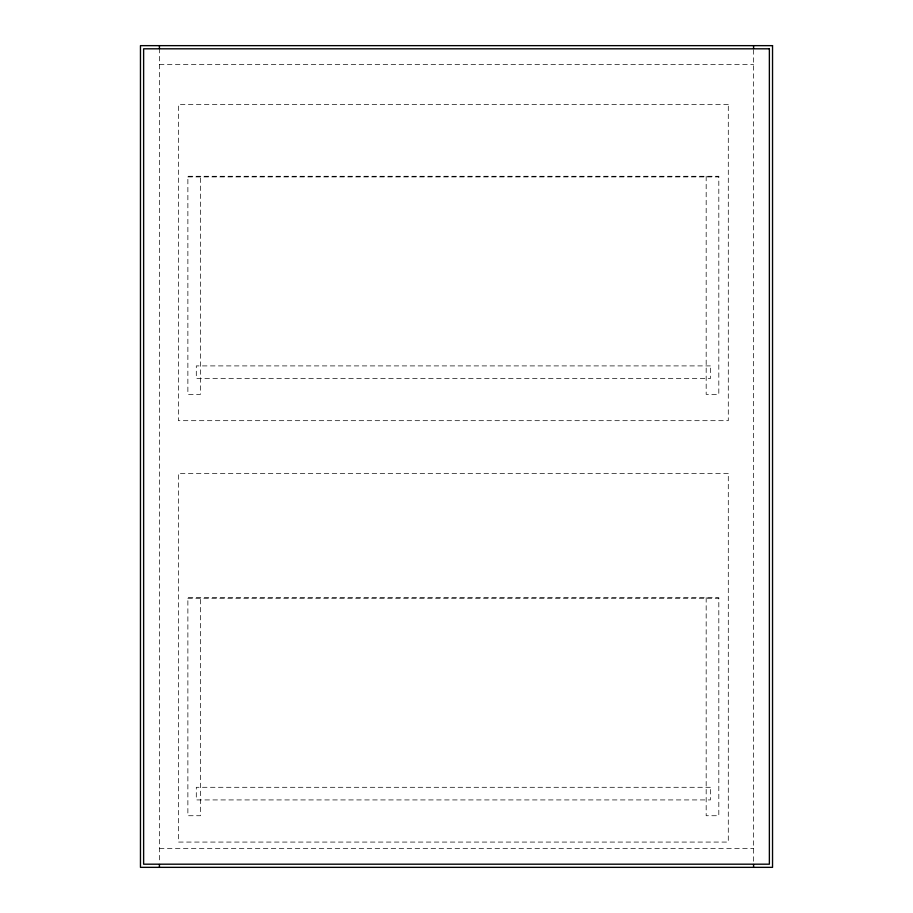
<?xml version="1.0" encoding="UTF-8"?>
<svg xmlns="http://www.w3.org/2000/svg" width="913" height="913" viewBox="0 0 913 913"><rect width="100%" height="100%" fill="white"/><g stroke="black" fill="none" stroke-linecap="round" stroke-linejoin="round"><path stroke-width="0.68" stroke-dasharray="4.57 3.42" d="M159.421 64.618L753.579 64.618M187.873 176.917L718.816 176.917M187.873 598.3L718.816 598.3M159.421 848.382L753.579 848.382M753.579 49.713L753.579 863.287M706.171 176.277L706.171 394.348L718.816 394.348L718.816 176.277L187.873 176.277L187.873 394.348L200.506 394.348L200.506 176.277M706.171 597.661L706.171 815.731L718.816 815.731L718.816 597.661L187.873 597.661L187.873 815.731L200.506 815.731L200.506 597.661M159.421 48.355L159.421 863.287M728.289 104.641L178.389 104.641L178.389 420.688L728.289 420.688L728.289 104.641M710.382 365.908L196.295 365.908L196.295 378.541L710.382 378.541L710.382 365.908M728.289 473.356L178.389 473.356L178.389 842.071L728.289 842.071L728.289 473.356M710.382 787.291L196.295 787.291L196.295 799.925L710.382 799.925L710.382 787.291"/><path stroke-width="1.37" d="M753.579 45.65L753.579 48.503M753.579 864.497L753.579 867.35M159.421 45.65L159.421 48.503M159.421 864.497L159.421 867.35M772.535 45.65L140.465 45.65L140.465 867.35L772.535 867.35L772.535 45.65M769.374 48.811L143.626 48.811L143.626 864.189L769.374 864.189L769.374 48.811"/></g></svg>
